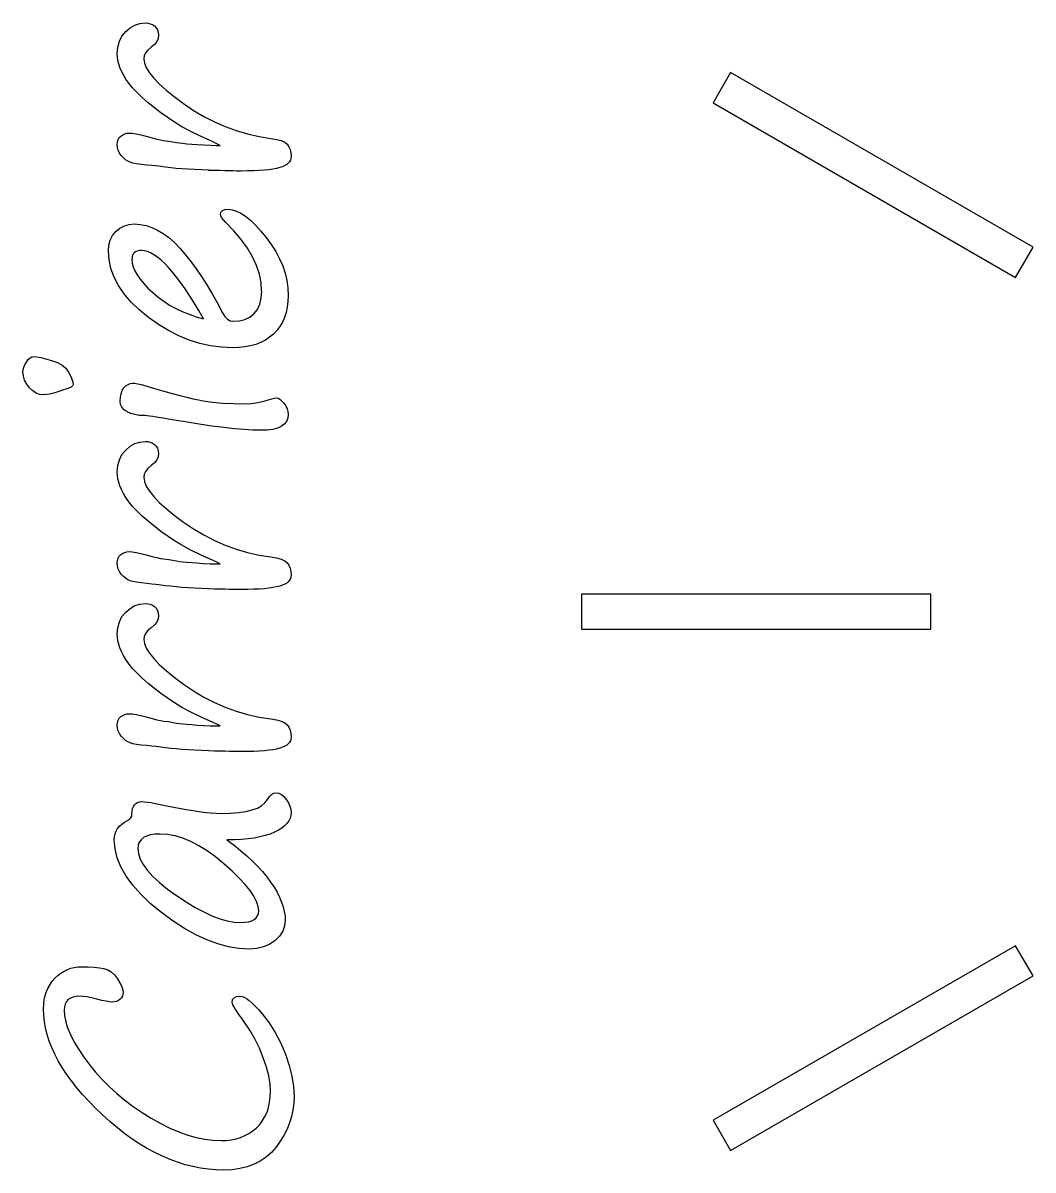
# Model space of a CAD drawing. Extents: x -1 to 126, y -65 to 138.
# Drawn here: x 95.54 to 104.8, y 44.43 to 54.94 of the extents above; entities that cross this region are included whole.
import ezdxf

# ---------------------------------------------------------------- set-up
doc = ezdxf.new("R2010")
doc.units = 0

msp = doc.modelspace()

# ---------------------------------------------------------------- linework, layer by layer
for p, q in [((96.482491, 54.85731), (96.522998, 54.891488)), ((96.522998, 54.891488), (96.566457, 54.91638)), ((96.566457, 54.91638), (96.613292, 54.930717)), ((96.613292, 54.930717), (96.663502, 54.935768)), ((96.6635, 54.9358), (96.685852, 54.934107)), ((96.685852, 54.934107), (96.707386, 54.929055)), ((96.707386, 54.929055), (96.727226, 54.920193)), ((96.727226, 54.920193), (96.746219, 54.907945)), ((96.746219, 54.907945), (96.762673, 54.892338)), ((96.762673, 54.892338), (96.774074, 54.873344)), ((96.774074, 54.873344), (96.781243, 54.850146)), ((96.409928, 54.714272), (96.424689, 54.767857)), ((96.424689, 54.767857), (96.448734, 54.815539)), ((96.448734, 54.815539), (96.482491, 54.85731)), ((96.766551, 54.766216), (96.745469, 54.73963)), ((96.779195, 54.794486), (96.766551, 54.766216)), ((96.7834, 54.8236), (96.779195, 54.794486)), ((96.781243, 54.850146), (96.783218, 54.82356)), ((96.4053, 54.6552), (96.409928, 54.714272)), ((96.411218, 54.593148), (96.40532, 54.655172)), ((96.665255, 54.661576), (96.652612, 54.634567)), ((96.686366, 54.687738), (96.665255, 54.661576)), ((96.7159, 54.7139), (96.686366, 54.687738)), ((96.745469, 54.73963), (96.715932, 54.713892)), ((96.428941, 54.52859), (96.411218, 54.593148)), ((96.6484, 54.6071), (96.653875, 54.568283)), ((96.652612, 54.634567), (96.648407, 54.607135)), ((96.653875, 54.568283), (96.671175, 54.526088)), ((96.442855, 54.494833), (96.428941, 54.52859)), ((96.461848, 54.459392), (96.442855, 54.494833)), ((96.484624, 54.421839), (96.461848, 54.459392)), ((96.671175, 54.526088), (96.699446, 54.480097)), ((96.699446, 54.480097), (96.73953, 54.430731)), ((102.025, 54.4812), (101.86498, 54.204058)), ((104.796, 52.881), (102.02458, 54.4812)), ((96.512479, 54.382599), (96.484624, 54.421839)), ((96.545812, 54.341248), (96.512479, 54.382599)), ((96.58632, 54.297789), (96.545812, 54.341248)), ((96.73953, 54.430731), (96.790586, 54.377566)), ((96.790586, 54.377566), (96.853034, 54.321026)), ((96.633575, 54.252218), (96.58632, 54.297789)), ((96.687584, 54.20454), (96.633575, 54.252218)), ((96.853034, 54.321026), (96.926871, 54.260686)), ((96.926871, 54.260686), (97.012105, 54.196975)), ((96.805728, 54.111291), (96.687584, 54.20454)), ((97.012105, 54.196975), (97.104087, 54.134528)), ((97.104087, 54.134528), (97.198603, 54.078831)), ((101.865, 54.204), (104.63642, 52.6038)), ((96.929358, 54.025636), (96.805728, 54.111291)), ((96.998556, 53.984285), (96.929358, 54.025636)), ((97.198603, 54.078831), (97.295648, 54.029465)), ((97.295648, 54.029465), (97.394804, 53.986426)), ((96.47436, 53.919326), (96.49293, 53.924378)), ((96.49293, 53.924378), (96.511923, 53.926071)), ((96.5121, 53.9261), (96.543325, 53.924407)), ((96.543325, 53.924407), (96.580034, 53.918932)), ((97.079988, 53.940826), (96.998556, 53.984285)), ((97.173237, 53.895258), (97.079988, 53.940826)), ((97.394804, 53.986426), (97.496071, 53.949717)), ((97.496071, 53.949717), (97.599446, 53.919336)), ((96.40776, 53.794374), (96.40522, 53.820959)), ((96.4053, 53.821), (96.407276, 53.845469)), ((96.407276, 53.845469), (96.413597, 53.867002)), ((96.413597, 53.867002), (96.424152, 53.884726)), ((96.424152, 53.884726), (96.438913, 53.899486)), ((96.438913, 53.899486), (96.456213, 53.911311)), ((96.456213, 53.911311), (96.47436, 53.919326)), ((96.580034, 53.918932), (96.622649, 53.91007)), ((96.622649, 53.91007), (96.671171, 53.89785)), ((96.6711, 53.8978), (96.723844, 53.88304)), ((96.723844, 53.88304), (96.767304, 53.871638)), ((96.767304, 53.871638), (96.802325, 53.864046)), ((96.802325, 53.864046), (96.828487, 53.859418)), ((96.8285, 53.8594), (96.878713, 53.853502)), ((96.878713, 53.853502), (96.931031, 53.843793)), ((96.9311, 53.8438), (96.94967, 53.840413)), ((96.94967, 53.840413), (96.974562, 53.836603)), ((96.974562, 53.836603), (97.006208, 53.833217)), ((97.006208, 53.833217), (97.04376, 53.829435)), ((97.04376, 53.829435), (97.08764, 53.826048)), ((97.08764, 53.826048), (97.137853, 53.822238)), ((97.137853, 53.822238), (97.194394, 53.818852)), ((97.2783, 53.848), (97.173237, 53.895258)), ((97.194394, 53.818852), (97.257261, 53.815042)), ((97.2571, 53.8151), (97.310722, 53.813689)), ((97.318798, 53.829507), (97.278291, 53.848077)), ((97.3496, 53.8139), (97.318798, 53.829507)), ((97.599446, 53.919336), (97.705353, 53.895291)), ((97.705353, 53.895291), (97.813791, 53.877991)), ((97.8138, 53.878), (97.865277, 53.869138)), ((97.865277, 53.869138), (97.907472, 53.857313)), ((97.907472, 53.857313), (97.939538, 53.84213)), ((97.939538, 53.84213), (97.962314, 53.823559)), ((97.962314, 53.823559), (97.978344, 53.801631)), ((96.414505, 53.768635), (96.40776, 53.794374)), ((96.42633, 53.743743), (96.414505, 53.768635)), ((96.442361, 53.720121), (96.42633, 53.743743)), ((96.461354, 53.699039), (96.442361, 53.720121)), ((97.3107, 53.8137), (97.3497, 53.8137)), ((97.978344, 53.801631), (97.989746, 53.775892)), ((97.989746, 53.775892), (97.996491, 53.745514)), ((97.996491, 53.745514), (97.998466, 53.711337)), ((97.9986, 53.7113), (97.996907, 53.694423)), ((96.481194, 53.681739), (96.461354, 53.699039)), ((96.501881, 53.668672), (96.481194, 53.681739)), ((96.522991, 53.658964), (96.501881, 53.668672)), ((96.54873, 53.651795), (96.522991, 53.658964)), ((96.582907, 53.645474), (96.54873, 53.651795)), ((96.625946, 53.639575), (96.582907, 53.645474)), ((96.677, 53.6341), (96.625946, 53.639575)), ((96.722612, 53.629513), (96.677042, 53.634142)), ((96.759321, 53.625703), (96.722612, 53.629513)), ((96.786753, 53.62274), (96.759321, 53.625703)), ((96.8049, 53.6202), (96.786753, 53.62274)), ((96.848385, 53.613855), (96.804925, 53.620177)), ((96.894799, 53.60838), (96.848385, 53.613855)), ((96.944588, 53.603328), (96.894799, 53.60838)), ((97.893529, 53.610039), (97.865259, 53.60287)), ((97.917997, 53.618477), (97.893529, 53.610039)), ((97.939531, 53.628186), (97.917997, 53.618477)), ((97.957678, 53.638741), (97.939531, 53.628186)), ((97.972438, 53.650989), (97.957678, 53.638741)), ((97.98384, 53.664056), (97.972438, 53.650989)), ((97.991855, 53.678816), (97.98384, 53.664056)), ((97.996907, 53.694423), (97.991855, 53.678816)), ((96.997753, 53.598672), (96.944588, 53.603328)), ((97.054291, 53.59489), (96.997753, 53.598672)), ((97.113786, 53.591503), (97.054291, 53.59489)), ((97.176654, 53.58854), (97.113786, 53.591503)), ((97.2429, 53.586), (97.176654, 53.58854)), ((97.297682, 53.583598), (97.24283, 53.585291)), ((97.347472, 53.582469), (97.297682, 53.583598)), ((97.392619, 53.58134), (97.347472, 53.582469)), ((97.43228, 53.580211), (97.392619, 53.58134)), ((97.46688, 53.579364), (97.43228, 53.580211)), ((97.496415, 53.579082), (97.46688, 53.579364)), ((97.520883, 53.5788), (97.496415, 53.579082)), ((97.5403, 53.5788), (97.520883, 53.5788)), ((97.60028, 53.579418), (97.540365, 53.579135)), ((97.655553, 53.581111), (97.60028, 53.579418)), ((97.70661, 53.583087), (97.655553, 53.581111)), ((97.753022, 53.586868), (97.70661, 53.583087)), ((97.794796, 53.591073), (97.753022, 53.586868)), ((97.832349, 53.596549), (97.794796, 53.591073)), ((97.865259, 53.60287), (97.832349, 53.596549)), ((97.3505, 53.1831), (97.355128, 53.20294)), ((97.355128, 53.20294), (97.368619, 53.217277)), ((97.368619, 53.217277), (97.390971, 53.225716)), ((97.390971, 53.225716), (97.422193, 53.228679)), ((97.4222, 53.2286), (97.458909, 53.224395)), ((97.458909, 53.224395), (97.497728, 53.21257)), ((97.497728, 53.21257), (97.538235, 53.192306)), ((97.538235, 53.192306), (97.580851, 53.164036)), ((96.470277, 53.076284), (96.513739, 53.089379)), ((96.513739, 53.089379), (96.560994, 53.093584)), ((96.561, 53.0936), (96.615429, 53.090213)), ((96.615429, 53.090213), (96.669018, 53.079658)), ((96.669018, 53.079658), (96.722183, 53.062358)), ((97.353461, 53.169499), (97.350498, 53.182989)), ((97.3619, 53.153046), (97.353461, 53.169499)), ((97.376237, 53.133629), (97.3619, 53.153046)), ((97.3965, 53.1117), (97.376237, 53.133629)), ((97.474083, 53.031107), (97.396446, 53.111699)), ((97.580851, 53.164036), (97.625154, 53.127748)), ((97.625154, 53.127748), (97.671145, 53.083445)), ((97.671145, 53.083445), (97.718824, 53.031124)), ((96.3416, 52.946312), (96.363106, 52.988084)), ((96.363106, 52.988084), (96.393484, 53.024792)), ((96.393484, 53.024792), (96.430193, 53.05475)), ((96.430193, 53.05475), (96.470277, 53.076284)), ((96.722183, 53.062358), (96.774501, 53.038313)), ((96.774501, 53.038313), (96.826402, 53.007088)), ((96.826402, 53.007088), (96.877879, 52.968691)), ((97.541596, 52.950516), (97.474083, 53.031107)), ((97.718824, 53.031124), (97.768613, 52.970787)), ((96.3243, 52.848), (96.328505, 52.899898)), ((96.328505, 52.899898), (96.3416, 52.946312)), ((96.877879, 52.968691), (96.928512, 52.923544)), ((96.928512, 52.923544), (96.978722, 52.871647)), ((96.978722, 52.871647), (97.028512, 52.813839)), ((97.598977, 52.870769), (97.541596, 52.950516)), ((97.645391, 52.791444), (97.598977, 52.870769)), ((97.768613, 52.970787), (97.816292, 52.906229)), ((97.816292, 52.906229), (97.857223, 52.84125)), ((104.636, 52.6038), (104.79602, 52.880942)), ((96.330198, 52.76614), (96.3243, 52.847996)), ((96.347075, 52.685972), (96.330198, 52.76614)), ((96.5403, 52.7708), (96.543263, 52.736202)), ((96.541662, 52.789527), (96.540533, 52.770957)), ((96.545896, 52.805981), (96.541662, 52.789527)), ((96.552217, 52.819499), (96.545896, 52.805981)), ((96.561503, 52.830901), (96.552217, 52.819499)), ((96.573723, 52.839339), (96.561503, 52.830901)), ((96.58806, 52.845661), (96.573723, 52.839339)), ((96.60536, 52.849471), (96.58806, 52.845661)), ((96.6252, 52.8506), (96.60536, 52.849471)), ((96.652539, 52.847957), (96.625107, 52.850497)), ((96.681233, 52.840788), (96.652539, 52.847957)), ((96.710767, 52.828568), (96.681233, 52.840788)), ((96.741569, 52.811268), (96.710767, 52.828568)), ((96.773635, 52.789339), (96.741569, 52.811268)), ((96.806548, 52.762754), (96.773635, 52.789339)), ((97.028512, 52.813839), (97.078299, 52.751392)), ((97.681679, 52.71212), (97.645391, 52.791444)), ((97.857223, 52.84125), (97.892244, 52.775428)), ((97.892244, 52.775428), (97.920934, 52.709182)), ((96.375768, 52.607068), (96.347075, 52.685972)), ((96.543263, 52.736202), (96.552125, 52.700758)), ((96.552125, 52.700758), (96.566885, 52.664473)), ((96.566885, 52.664473), (96.587995, 52.626497)), ((96.840304, 52.730685), (96.806548, 52.762754)), ((96.875746, 52.6944), (96.840304, 52.730685)), ((96.912034, 52.652628), (96.875746, 52.6944)), ((97.078299, 52.751392), (97.127668, 52.684305)), ((97.127668, 52.684305), (97.176611, 52.612572)), ((97.707841, 52.633217), (97.681679, 52.71212)), ((97.920934, 52.709182), (97.942863, 52.642515)), ((96.415852, 52.530276), (96.375768, 52.607068)), ((96.587995, 52.626497), (96.614581, 52.587677)), ((96.614581, 52.587677), (96.647493, 52.548017)), ((96.949163, 52.606214), (96.912034, 52.652628)), ((96.987559, 52.55516), (96.949163, 52.606214)), ((97.027223, 52.49862), (96.987559, 52.55516)), ((97.176611, 52.612572), (97.225557, 52.536203)), ((97.723448, 52.55516), (97.707841, 52.633217)), ((97.7285, 52.4771), (97.723448, 52.55516)), ((97.942863, 52.642515), (97.958893, 52.575428)), ((97.958893, 52.575428), (97.968178, 52.507495)), ((96.46733, 52.454748), (96.415852, 52.530276)), ((96.530197, 52.380907), (96.46733, 52.454748)), ((96.647493, 52.548017), (96.68589, 52.507089)), ((96.68589, 52.507089), (96.730616, 52.464894)), ((96.730616, 52.464894), (96.779562, 52.423966)), ((97.06773, 52.43786), (97.027223, 52.49862)), ((97.225557, 52.536203), (97.274502, 52.455188)), ((97.274502, 52.455188), (97.323025, 52.369114)), ((97.724306, 52.413455), (97.728511, 52.47717)), ((97.968178, 52.507495), (97.971565, 52.43914)), ((96.604459, 52.308757), (96.530197, 52.380907)), ((96.779562, 52.423966), (96.831037, 52.38599)), ((96.831037, 52.38599), (96.885469, 52.351393)), ((96.885469, 52.351393), (96.942009, 52.319747)), ((97.109502, 52.371614), (97.06773, 52.43786)), ((97.152117, 52.300728), (97.109502, 52.371614)), ((97.323025, 52.369114), (97.371127, 52.278819)), ((97.688887, 52.310504), (97.710816, 52.357759)), ((97.710816, 52.357759), (97.724306, 52.413455)), ((97.969624, 52.383503), (97.963303, 52.330762)), ((97.9716, 52.4392), (97.969624, 52.383503)), ((96.690113, 52.238292), (96.604459, 52.308757)), ((96.782098, 52.17289), (96.690113, 52.238292)), ((96.942009, 52.319747), (97.001502, 52.291477)), ((97.001502, 52.291477), (97.063949, 52.266162)), ((97.063949, 52.266162), (97.128507, 52.244233)), ((97.128507, 52.244233), (97.196017, 52.22524)), ((97.196, 52.2252), (97.152117, 52.300728)), ((97.3711, 52.2788), (97.391363, 52.245467)), ((97.391363, 52.245467), (97.414986, 52.221421)), ((97.575386, 52.219772), (97.619689, 52.241306)), ((97.619689, 52.241306), (97.657665, 52.271684)), ((97.657665, 52.271684), (97.688887, 52.310504)), ((97.952748, 52.281396), (97.937987, 52.235402)), ((97.963303, 52.330762), (97.952748, 52.281396)), ((96.875347, 52.116352), (96.782098, 52.17289)), ((97.414986, 52.221421), (97.440724, 52.207085)), ((97.440724, 52.207085), (97.469838, 52.202456)), ((97.4699, 52.2025), (97.525596, 52.206705)), ((97.525596, 52.206705), (97.575386, 52.219772)), ((97.896219, 52.153546), (97.868787, 52.117261)), ((97.918994, 52.192786), (97.896219, 52.153546)), ((97.937987, 52.235402), (97.918994, 52.192786)), ((96.96986, 52.06825), (96.875347, 52.116352)), ((97.06564, 52.02901), (96.96986, 52.06825)), ((97.162688, 51.998629), (97.06564, 52.02901)), ((97.763303, 52.029919), (97.721108, 52.008414)), ((97.8017, 52.055234), (97.763303, 52.029919)), ((97.837141, 52.084348), (97.8017, 52.055234)), ((97.868787, 52.117261), (97.837141, 52.084348)), ((97.261, 51.9767), (97.162688, 51.998629)), ((97.360156, 51.963605), (97.261, 51.9767)), ((97.461, 51.9594), (97.360156, 51.963605)), ((97.519842, 51.961565), (97.461193, 51.959589)), ((97.575118, 51.967463), (97.519842, 51.961565)), ((97.627015, 51.977172), (97.575118, 51.967463)), ((97.675961, 51.99069), (97.627015, 51.977172)), ((97.721108, 52.008414), (97.675961, 51.99069)), ((95.559629, 51.804191), (95.573966, 51.828659)), ((95.573966, 51.828659), (95.59042, 51.850588)), ((95.59042, 51.850588), (95.606873, 51.866195)), ((95.606873, 51.866195), (95.62248, 51.87548)), ((95.62248, 51.87548), (95.638087, 51.878443)), ((95.6382, 51.8784), (95.666894, 51.876424)), ((95.666894, 51.876424), (95.703602, 51.870103)), ((95.703602, 51.870103), (95.74917, 51.859124)), ((95.74917, 51.859124), (95.802758, 51.844364)), ((95.802758, 51.844364), (95.856343, 51.824947)), ((95.856343, 51.824947), (95.900226, 51.800479)), ((95.544967, 51.699561), (95.541186, 51.738801)), ((95.5412, 51.7388), (95.543176, 51.759487)), ((95.543176, 51.759487), (95.549497, 51.781416)), ((95.549497, 51.781416), (95.559629, 51.804191)), ((95.900226, 51.800479), (95.934824, 51.771365)), ((95.934824, 51.771365), (95.959716, 51.736767)), ((95.959716, 51.736767), (95.977439, 51.702167)), ((95.556369, 51.662429), (95.544967, 51.699561)), ((95.575363, 51.626564), (95.556369, 51.662429)), ((95.601948, 51.592811), (95.575363, 51.626564)), ((95.977439, 51.702167), (95.990111, 51.671788)), ((95.996095, 51.61051), (95.983846, 51.598685)), ((95.990111, 51.671788), (95.997703, 51.645626)), ((96.0003, 51.624), (95.996095, 51.61051)), ((95.997703, 51.645626), (96.000243, 51.624093)), ((96.466759, 51.59107), (96.484906, 51.610487)), ((96.484906, 51.610487), (96.5039, 51.6244)), ((96.5039, 51.6244), (96.52374, 51.632415)), ((96.52374, 51.632415), (96.544399, 51.635379)), ((96.5446, 51.6354), (96.567799, 51.634271)), ((96.567799, 51.634271), (96.593961, 51.630489)), ((96.593961, 51.630489), (96.623919, 51.623744)), ((96.623919, 51.623744), (96.656828, 51.614459)), ((96.6568, 51.6143), (96.747097, 51.587291)), ((95.632326, 51.564117), (95.601948, 51.592811)), ((95.662708, 51.543854), (95.632326, 51.564117)), ((95.692666, 51.531605), (95.662708, 51.543854)), ((95.7222, 51.5274), (95.692666, 51.531605)), ((95.758863, 51.5299), (95.722154, 51.52736)), ((95.798947, 51.536645), (95.758863, 51.5299)), ((95.841986, 51.54847), (95.798947, 51.536645)), ((95.8884, 51.5645), (95.841986, 51.54847)), ((95.912495, 51.573378), (95.888449, 51.564516)), ((95.934, 51.5797), (95.912495, 51.573378)), ((95.96316, 51.58813), (95.934046, 51.579691)), ((95.983846, 51.598685), (95.96316, 51.58813)), ((96.4323, 51.4704), (96.434276, 51.506688)), ((96.434276, 51.506688), (96.441021, 51.538754)), ((96.441021, 51.538754), (96.451576, 51.567024)), ((96.451576, 51.567024), (96.466759, 51.59107)), ((96.747097, 51.587291), (96.831061, 51.562823)), ((96.831061, 51.562823), (96.908277, 51.541289)), ((96.908277, 51.541289), (96.978742, 51.522296)), ((96.978742, 51.522296), (97.042454, 51.505842)), ((97.042454, 51.505842), (97.099417, 51.492352)), ((96.436138, 51.44069), (96.432356, 51.470225)), ((96.448386, 51.414528), (96.436138, 51.44069)), ((96.467803, 51.391753), (96.448386, 51.414528)), ((97.099417, 51.492352), (97.150048, 51.481374)), ((97.150048, 51.481374), (97.193931, 51.473359)), ((97.193931, 51.473359), (97.278741, 51.461534)), ((97.278741, 51.461534), (97.371146, 51.453095)), ((97.371146, 51.453095), (97.471569, 51.448043)), ((97.471569, 51.448043), (97.579163, 51.44635)), ((97.5792, 51.4463), (97.634896, 51.449263)), ((97.634896, 51.449263), (97.693966, 51.457702)), ((97.693966, 51.457702), (97.756413, 51.472039)), ((97.756413, 51.472039), (97.822236, 51.491879)), ((97.8222, 51.4919), (97.845822, 51.498222)), ((97.845822, 51.498222), (97.864815, 51.500197)), ((97.8648, 51.5004), (97.878714, 51.497437)), ((97.878714, 51.497437), (97.89432, 51.488152)), ((97.89432, 51.488152), (97.911621, 51.472968)), ((97.911621, 51.472968), (97.931037, 51.451435)), ((97.931037, 51.451435), (97.948761, 51.426543)), ((97.948761, 51.426543), (97.961404, 51.400804)), ((97.961404, 51.400804), (97.968996, 51.374642)), ((96.495659, 51.372759), (96.467803, 51.391753)), ((96.528992, 51.357576), (96.495659, 51.372759)), ((96.5657, 51.347021), (96.528992, 51.357576)), ((96.605361, 51.340276), (96.5657, 51.347021)), ((96.6484, 51.3383), (96.605361, 51.340276)), ((96.662281, 51.337877), (96.648367, 51.338159)), ((96.680851, 51.336184), (96.662281, 51.337877)), ((96.70405, 51.33322), (96.680851, 51.336184)), ((96.731905, 51.329834), (96.70405, 51.33322)), ((96.764818, 51.324782), (96.731905, 51.329834)), ((96.80237, 51.318884), (96.764818, 51.324782)), ((96.844565, 51.311715), (96.80237, 51.318884)), ((96.8914, 51.3037), (96.844565, 51.311715)), ((97.028105, 51.280121), (96.891397, 51.303743)), ((97.96779, 51.313446), (97.955965, 51.284332)), ((97.9716, 51.3472), (97.96779, 51.313446)), ((97.968996, 51.374642), (97.971536, 51.34721)), ((97.155108, 51.259857), (97.028105, 51.280121)), ((97.272831, 51.242557), (97.155108, 51.259857)), ((97.381269, 51.228644), (97.272831, 51.242557)), ((97.479581, 51.217242), (97.381269, 51.228644)), ((97.568611, 51.20965), (97.479581, 51.217242)), ((97.648358, 51.204993), (97.568611, 51.20965)), ((97.7184, 51.2033), (97.648358, 51.204993)), ((97.777888, 51.205423), (97.718396, 51.203447)), ((97.829366, 51.212168), (97.777888, 51.205423)), ((97.872825, 51.22357), (97.829366, 51.212168)), ((97.908269, 51.239177), (97.872825, 51.22357)), ((97.936125, 51.25944), (97.908269, 51.239177)), ((97.955965, 51.284332), (97.936125, 51.25944)), ((96.522998, 51.056888), (96.566457, 51.08178)), ((96.566457, 51.08178), (96.613292, 51.096116)), ((96.613292, 51.096116), (96.663502, 51.101168)), ((96.6635, 51.1012), (96.685852, 51.099507)), ((96.685852, 51.099507), (96.707386, 51.094455)), ((96.707386, 51.094455), (96.727226, 51.085593)), ((96.727226, 51.085593), (96.746219, 51.073345)), ((96.424689, 50.933257), (96.448734, 50.980936)), ((96.448734, 50.980936), (96.482491, 51.022708)), ((96.482491, 51.022708), (96.522998, 51.056888)), ((96.746219, 51.073345), (96.762673, 51.057738)), ((96.762673, 51.057738), (96.774074, 51.038744)), ((96.774074, 51.038744), (96.781243, 51.015546)), ((96.7834, 50.989), (96.779195, 50.959886)), ((96.781243, 51.015546), (96.783218, 50.98896)), ((96.4053, 50.8206), (96.409928, 50.879672)), ((96.409928, 50.879672), (96.424689, 50.933257)), ((96.7159, 50.8793), (96.686366, 50.853138)), ((96.745469, 50.90503), (96.715932, 50.879292)), ((96.766551, 50.931616), (96.745469, 50.90503)), ((96.779195, 50.959886), (96.766551, 50.931616)), ((96.411218, 50.758545), (96.40532, 50.820572)), ((96.6484, 50.7725), (96.653875, 50.73368)), ((96.652612, 50.799967), (96.648407, 50.772535)), ((96.665255, 50.826976), (96.652612, 50.799967)), ((96.686366, 50.853138), (96.665255, 50.826976)), ((96.428941, 50.69399), (96.411218, 50.758545)), ((96.442855, 50.660233), (96.428941, 50.69399)), ((96.653875, 50.73368), (96.671175, 50.691488)), ((96.671175, 50.691488), (96.699446, 50.645497)), ((96.461848, 50.624792), (96.442855, 50.660233)), ((96.484624, 50.587239), (96.461848, 50.624792)), ((96.512479, 50.547996), (96.484624, 50.587239)), ((96.699446, 50.645497), (96.73953, 50.596128)), ((96.73953, 50.596128), (96.790586, 50.542963)), ((96.545812, 50.506648), (96.512479, 50.547996)), ((96.58632, 50.463189), (96.545812, 50.506648)), ((96.633575, 50.417618), (96.58632, 50.463189)), ((96.790586, 50.542963), (96.853034, 50.486426)), ((96.853034, 50.486426), (96.926871, 50.426087)), ((96.687584, 50.36994), (96.633575, 50.417618)), ((96.805728, 50.276691), (96.687584, 50.36994)), ((96.926871, 50.426087), (97.012105, 50.362375)), ((97.012105, 50.362375), (97.104087, 50.299928)), ((96.929358, 50.191036), (96.805728, 50.276691)), ((97.104087, 50.299928), (97.198603, 50.244231)), ((97.198603, 50.244231), (97.295648, 50.194862)), ((96.998556, 50.149685), (96.929358, 50.191036)), ((97.079988, 50.106226), (96.998556, 50.149685)), ((97.295648, 50.194862), (97.394804, 50.151826)), ((97.394804, 50.151826), (97.496071, 50.115118)), ((96.407276, 50.010869), (96.413597, 50.032374)), ((96.413597, 50.032374), (96.424152, 50.050097)), ((96.424152, 50.050097), (96.438913, 50.064858)), ((96.438913, 50.064858), (96.456213, 50.076683)), ((96.456213, 50.076683), (96.47436, 50.084698)), ((96.47436, 50.084698), (96.49293, 50.08975)), ((96.49293, 50.08975), (96.511923, 50.091443)), ((96.5121, 50.0915), (96.543325, 50.089807)), ((96.543325, 50.089807), (96.580034, 50.084332)), ((96.580034, 50.084332), (96.622649, 50.07547)), ((96.622649, 50.07547), (96.671171, 50.063221)), ((96.6711, 50.0632), (96.723844, 50.04844)), ((96.723844, 50.04844), (96.767304, 50.037038)), ((96.767304, 50.037038), (96.802325, 50.029446)), ((97.173237, 50.060655), (97.079988, 50.106226)), ((97.2783, 50.0134), (97.173237, 50.060655)), ((97.496071, 50.115118), (97.599446, 50.084736)), ((97.599446, 50.084736), (97.705353, 50.060691)), ((97.705353, 50.060691), (97.813791, 50.043391)), ((97.8138, 50.0434), (97.865277, 50.034538)), ((97.865277, 50.034538), (97.907472, 50.022713)), ((96.40776, 49.95983), (96.40522, 49.986416)), ((96.4053, 49.9864), (96.407276, 50.010869)), ((96.414505, 49.934092), (96.40776, 49.95983)), ((96.42633, 49.9092), (96.414505, 49.934092)), ((96.802325, 50.029446), (96.828487, 50.02479)), ((96.8285, 50.0248), (96.878713, 50.018902)), ((96.878713, 50.018902), (96.931031, 50.009193)), ((96.9311, 50.0092), (96.94967, 50.005813)), ((96.94967, 50.005813), (96.974562, 50.002003)), ((96.974562, 50.002003), (97.006208, 49.998617)), ((97.006208, 49.998617), (97.04376, 49.994807)), ((97.04376, 49.994807), (97.08764, 49.99142)), ((97.08764, 49.99142), (97.137853, 49.987638)), ((97.137853, 49.987638), (97.194394, 49.984252)), ((97.194394, 49.984252), (97.257261, 49.980442)), ((97.2571, 49.9806), (97.310722, 49.979189)), ((97.318798, 49.994907), (97.278291, 50.013477)), ((97.3107, 49.9792), (97.3497, 49.9792)), ((97.3496, 49.9793), (97.318798, 49.994907)), ((97.907472, 50.022713), (97.939538, 50.00753)), ((97.939538, 50.00753), (97.962314, 49.988959)), ((97.962314, 49.988959), (97.978344, 49.967031)), ((97.978344, 49.967031), (97.989746, 49.941292)), ((97.989746, 49.941292), (97.996491, 49.910914)), ((96.442361, 49.885578), (96.42633, 49.9092)), ((96.461354, 49.864468), (96.442361, 49.885578)), ((96.481194, 49.847167), (96.461354, 49.864468)), ((96.501881, 49.834072), (96.481194, 49.847167)), ((96.522991, 49.824364), (96.501881, 49.834072)), ((96.54873, 49.817195), (96.522991, 49.824364)), ((97.98384, 49.829456), (97.972438, 49.816361)), ((97.991855, 49.844216), (97.98384, 49.829456)), ((97.996907, 49.859823), (97.991855, 49.844216)), ((97.996491, 49.910914), (97.998466, 49.876734)), ((97.9986, 49.8767), (97.996907, 49.859823)), ((96.582907, 49.810874), (96.54873, 49.817195)), ((96.625946, 49.804975), (96.582907, 49.810874)), ((96.677, 49.7995), (96.625946, 49.804975)), ((96.722612, 49.794885), (96.677042, 49.799542)), ((96.759321, 49.791103), (96.722612, 49.794885)), ((96.786753, 49.78814), (96.759321, 49.791103)), ((96.8049, 49.7856), (96.786753, 49.78814)), ((96.848385, 49.779255), (96.804925, 49.785577)), ((96.894799, 49.77378), (96.848385, 49.779255)), ((96.944588, 49.768728), (96.894799, 49.77378)), ((96.997753, 49.764072), (96.944588, 49.768728)), ((97.054291, 49.76029), (96.997753, 49.764072)), ((97.113786, 49.756903), (97.054291, 49.76029)), ((97.176654, 49.75394), (97.113786, 49.756903)), ((97.2429, 49.7514), (97.176654, 49.75394)), ((97.297682, 49.748998), (97.24283, 49.750691)), ((97.347472, 49.747869), (97.297682, 49.748998)), ((97.392619, 49.74674), (97.347472, 49.747869)), ((97.43228, 49.745611), (97.392619, 49.74674)), ((97.46688, 49.744764), (97.43228, 49.745611)), ((97.496415, 49.744482), (97.46688, 49.744764)), ((97.520883, 49.7442), (97.496415, 49.744482)), ((97.5403, 49.7442), (97.520883, 49.7442)), ((97.60028, 49.744761), (97.540365, 49.744479)), ((97.655553, 49.746455), (97.60028, 49.744761)), ((97.70661, 49.74843), (97.655553, 49.746455)), ((97.753022, 49.75224), (97.70661, 49.74843)), ((97.794796, 49.756445), (97.753022, 49.75224)), ((97.832349, 49.76192), (97.794796, 49.756445)), ((97.865259, 49.768242), (97.832349, 49.76192)), ((97.893529, 49.775411), (97.865259, 49.768242)), ((97.917997, 49.783849), (97.893529, 49.775411)), ((97.939531, 49.793557), (97.917997, 49.783849)), ((97.957678, 49.804113), (97.939531, 49.793557)), ((97.972438, 49.816361), (97.957678, 49.804113)), ((96.566457, 49.59658), (96.613292, 49.610917)), ((96.613292, 49.610917), (96.663502, 49.615968)), ((96.6635, 49.616), (96.685852, 49.614307)), ((96.685852, 49.614307), (96.707386, 49.609255)), ((100.659, 49.7026), (100.659, 49.3826)), ((103.859, 49.7026), (100.659, 49.7026)), ((103.859, 49.3826), (103.859, 49.7026)), ((96.448734, 49.495739), (96.482491, 49.53751)), ((96.482491, 49.53751), (96.522998, 49.571688)), ((96.522998, 49.571688), (96.566457, 49.59658)), ((96.707386, 49.609255), (96.727226, 49.600393)), ((96.727226, 49.600393), (96.746219, 49.588145)), ((96.746219, 49.588145), (96.762673, 49.572538)), ((96.762673, 49.572538), (96.774074, 49.553544)), ((96.774074, 49.553544), (96.781243, 49.530346)), ((96.781243, 49.530346), (96.783218, 49.50376)), ((96.409928, 49.394472), (96.424689, 49.44806)), ((96.424689, 49.44806), (96.448734, 49.495739)), ((96.745469, 49.419731), (96.715932, 49.393992)), ((96.766551, 49.446316), (96.745469, 49.419731)), ((96.779195, 49.474586), (96.766551, 49.446316)), ((96.7834, 49.5037), (96.779195, 49.474586)), ((96.4053, 49.3354), (96.409928, 49.394472)), ((96.411218, 49.273348), (96.40532, 49.335372)), ((96.652612, 49.314667), (96.648407, 49.287235)), ((96.665255, 49.341676), (96.652612, 49.314667)), ((96.686366, 49.367838), (96.665255, 49.341676)), ((96.7159, 49.394), (96.686366, 49.367838)), ((100.659, 49.3826), (103.859, 49.3826)), ((96.428941, 49.20879), (96.411218, 49.273348)), ((96.442855, 49.175036), (96.428941, 49.20879)), ((96.6484, 49.2873), (96.653875, 49.24848)), ((96.653875, 49.24848), (96.671175, 49.206285)), ((96.671175, 49.206285), (96.699446, 49.160295)), ((96.461848, 49.139592), (96.442855, 49.175036)), ((96.484624, 49.102039), (96.461848, 49.139592)), ((96.512479, 49.062799), (96.484624, 49.102039)), ((96.699446, 49.160295), (96.73953, 49.110928)), ((96.73953, 49.110928), (96.790586, 49.057763)), ((96.545812, 49.021448), (96.512479, 49.062799)), ((96.58632, 48.977989), (96.545812, 49.021448)), ((96.790586, 49.057763), (96.853034, 49.001223)), ((96.853034, 49.001223), (96.926871, 48.940887)), ((96.633575, 48.932421), (96.58632, 48.977989)), ((96.687584, 48.88474), (96.633575, 48.932421)), ((96.805728, 48.791491), (96.687584, 48.88474)), ((96.926871, 48.940887), (97.012105, 48.877172)), ((97.012105, 48.877172), (97.104087, 48.814725)), ((96.929358, 48.705839), (96.805728, 48.791491)), ((97.104087, 48.814725), (97.198603, 48.759028)), ((96.998556, 48.664488), (96.929358, 48.705839)), ((97.079988, 48.621029), (96.998556, 48.664488)), ((97.198603, 48.759028), (97.295648, 48.709662)), ((97.295648, 48.709662), (97.394804, 48.666623)), ((97.394804, 48.666623), (97.496071, 48.629915)), ((96.413597, 48.547174), (96.424152, 48.564897)), ((96.424152, 48.564897), (96.438913, 48.579658)), ((96.438913, 48.579658), (96.456213, 48.591483)), ((96.456213, 48.591483), (96.47436, 48.599498)), ((96.47436, 48.599498), (96.49293, 48.60455)), ((96.49293, 48.60455), (96.511923, 48.606243)), ((96.5121, 48.6063), (96.543325, 48.604607)), ((96.543325, 48.604607), (96.580034, 48.599132)), ((96.580034, 48.599132), (96.622649, 48.59027)), ((96.622649, 48.59027), (96.671171, 48.578021)), ((96.6711, 48.578), (96.723844, 48.56324)), ((96.723844, 48.56324), (96.767304, 48.551838)), ((97.173237, 48.575458), (97.079988, 48.621029)), ((97.2783, 48.5282), (97.173237, 48.575458)), ((97.496071, 48.629915), (97.599446, 48.599536)), ((97.599446, 48.599536), (97.705353, 48.575491)), ((97.705353, 48.575491), (97.813791, 48.558191)), ((96.40776, 48.47463), (96.40522, 48.501216)), ((96.4053, 48.5012), (96.407276, 48.525669)), ((96.407276, 48.525669), (96.413597, 48.547174)), ((96.414505, 48.448892), (96.40776, 48.47463)), ((96.767304, 48.551838), (96.802325, 48.544246)), ((96.802325, 48.544246), (96.828487, 48.53959)), ((96.8285, 48.5396), (96.878713, 48.533702)), ((96.878713, 48.533702), (96.931031, 48.523993)), ((96.9311, 48.524), (96.94967, 48.520613)), ((96.94967, 48.520613), (96.974562, 48.516803)), ((96.974562, 48.516803), (97.006208, 48.513417)), ((97.006208, 48.513417), (97.04376, 48.509607)), ((97.04376, 48.509607), (97.08764, 48.50622)), ((97.08764, 48.50622), (97.137853, 48.50241)), ((97.137853, 48.50241), (97.194394, 48.499023)), ((97.194394, 48.499023), (97.257261, 48.495242)), ((97.2571, 48.4953), (97.310722, 48.494171)), ((97.318798, 48.509607), (97.278291, 48.528177)), ((97.3107, 48.4941), (97.3497, 48.4941)), ((97.3496, 48.494), (97.318798, 48.509607)), ((97.8138, 48.5582), (97.865277, 48.549338)), ((97.865277, 48.549338), (97.907472, 48.537513)), ((97.907472, 48.537513), (97.939538, 48.52233)), ((97.939538, 48.52233), (97.962314, 48.503759)), ((97.962314, 48.503759), (97.978344, 48.481831)), ((97.978344, 48.481831), (97.989746, 48.456092)), ((97.989746, 48.456092), (97.996491, 48.425711)), ((96.42633, 48.424), (96.414505, 48.448892)), ((96.442361, 48.400378), (96.42633, 48.424)), ((96.461354, 48.379268), (96.442361, 48.400378)), ((96.481194, 48.361967), (96.461354, 48.379268)), ((96.501881, 48.348872), (96.481194, 48.361967)), ((96.522991, 48.339164), (96.501881, 48.348872)), ((97.991855, 48.359016), (97.98384, 48.344256)), ((97.996907, 48.374623), (97.991855, 48.359016)), ((97.996491, 48.425711), (97.998466, 48.391534)), ((97.9986, 48.3915), (97.996907, 48.374623)), ((96.54873, 48.331995), (96.522991, 48.339164)), ((96.582907, 48.325674), (96.54873, 48.331995)), ((96.625946, 48.319775), (96.582907, 48.325674)), ((96.677, 48.3143), (96.625946, 48.319775)), ((96.722612, 48.309713), (96.677042, 48.314342)), ((96.759321, 48.305903), (96.722612, 48.309713)), ((96.786753, 48.30294), (96.759321, 48.305903)), ((96.8049, 48.3004), (96.786753, 48.30294)), ((96.848385, 48.294055), (96.804925, 48.300377)), ((96.894799, 48.28858), (96.848385, 48.294055)), ((96.944588, 48.283528), (96.894799, 48.28858)), ((96.997753, 48.2789), (96.944588, 48.283528)), ((97.054291, 48.27509), (96.997753, 48.2789)), ((97.113786, 48.271703), (97.054291, 48.27509)), ((97.176654, 48.26874), (97.113786, 48.271703)), ((97.2429, 48.2662), (97.176654, 48.26874)), ((97.297682, 48.26408), (97.24283, 48.265773)), ((97.347472, 48.262951), (97.297682, 48.26408)), ((97.392619, 48.261822), (97.347472, 48.262951)), ((97.43228, 48.260693), (97.392619, 48.261822)), ((97.46688, 48.259847), (97.43228, 48.260693)), ((97.496415, 48.259282), (97.46688, 48.259847)), ((97.520883, 48.259), (97.496415, 48.259282)), ((97.5403, 48.259), (97.520883, 48.259)), ((97.60028, 48.259589), (97.540365, 48.259307)), ((97.655553, 48.261283), (97.60028, 48.259589)), ((97.70661, 48.263258), (97.655553, 48.261283)), ((97.753022, 48.267068), (97.70661, 48.263258)), ((97.794796, 48.271273), (97.753022, 48.267068)), ((97.832349, 48.276749), (97.794796, 48.271273)), ((97.865259, 48.28307), (97.832349, 48.276749)), ((97.893529, 48.290239), (97.865259, 48.28307)), ((97.917997, 48.298677), (97.893529, 48.290239)), ((97.939531, 48.308386), (97.917997, 48.298677)), ((97.957678, 48.318941), (97.939531, 48.308386)), ((97.972438, 48.331189), (97.957678, 48.318941)), ((97.98384, 48.344256), (97.972438, 48.331189)), ((97.7808, 47.8206), (97.798947, 47.847185)), ((97.798947, 47.847185), (97.818787, 47.866602)), ((97.818787, 47.866602), (97.840716, 47.878004)), ((97.840716, 47.878004), (97.864761, 47.881814)), ((97.8648, 47.8818), (97.887152, 47.87799)), ((97.887152, 47.87799), (97.909081, 47.866588)), ((97.909081, 47.866588), (97.931433, 47.847171)), ((97.931433, 47.847171), (97.953785, 47.820163)), ((96.541429, 47.713485), (96.545662, 47.736684)), ((96.545662, 47.736684), (96.552831, 47.756524)), ((96.552831, 47.756524), (96.562962, 47.772554)), ((96.562962, 47.772554), (96.575606, 47.784803)), ((96.575606, 47.784803), (96.590789, 47.793664)), ((96.590789, 47.793664), (96.60936, 47.79914)), ((96.60936, 47.79914), (96.630442, 47.800833)), ((96.6306, 47.8008), (96.655069, 47.799953)), ((96.655069, 47.799953), (96.684183, 47.796567)), ((96.684183, 47.796567), (96.717095, 47.791515)), ((96.717095, 47.791515), (96.754224, 47.783923)), ((96.7543, 47.7839), (96.857675, 47.762367)), ((96.857675, 47.762367), (96.953035, 47.74422)), ((96.953035, 47.74422), (97.040377, 47.728189)), ((97.040377, 47.728189), (97.119701, 47.715518)), ((97.583374, 47.710806), (97.640758, 47.724719)), ((97.640758, 47.724719), (97.688857, 47.742443)), ((97.688857, 47.742443), (97.728521, 47.764371)), ((97.728521, 47.764371), (97.758899, 47.790533)), ((97.758899, 47.790533), (97.780856, 47.820491)), ((97.953785, 47.820163), (97.973201, 47.789784)), ((97.973201, 47.789784), (97.987538, 47.760247)), ((97.987538, 47.760247), (97.995553, 47.730712)), ((97.995553, 47.730712), (97.998517, 47.702019)), ((96.446513, 47.595764), (96.471405, 47.613064)), ((96.471405, 47.613064), (96.499675, 47.628671)), ((96.4998, 47.6286), (96.517523, 47.639155)), ((96.517523, 47.639155), (96.530167, 47.65225)), ((96.530167, 47.65225), (96.537759, 47.66828)), ((96.537759, 47.66828), (96.540299, 47.686851)), ((96.5403, 47.6869), (96.541429, 47.713485)), ((97.119701, 47.715518), (97.191431, 47.705386)), ((97.191431, 47.705386), (97.255145, 47.698641)), ((97.255145, 47.698641), (97.310842, 47.694012)), ((97.310842, 47.694012), (97.358941, 47.692883)), ((97.3589, 47.6928), (97.442443, 47.694776)), ((97.442443, 47.694776), (97.517551, 47.700674)), ((97.517551, 47.700674), (97.583374, 47.710806)), ((97.977066, 47.625207), (97.960613, 47.602009)), ((97.988892, 47.649676), (97.977066, 47.625207)), ((97.99606, 47.674991), (97.988892, 47.649676)), ((97.9986, 47.702), (97.99606, 47.674991)), ((96.385751, 47.506723), (96.395459, 47.531615)), ((96.395459, 47.531615), (96.408526, 47.554813)), ((96.408526, 47.554813), (96.425826, 47.576347)), ((96.425826, 47.576347), (96.446513, 47.595764)), ((97.845828, 47.521011), (97.805744, 47.504134)), ((97.881692, 47.539581), (97.845828, 47.521011)), ((97.912494, 47.558998), (97.881692, 47.539581)), ((97.939079, 47.58008), (97.912494, 47.558998)), ((97.960613, 47.602009), (97.939079, 47.58008)), ((96.385031, 47.367886), (96.378286, 47.450586)), ((96.3783, 47.4506), (96.380276, 47.479714)), ((96.380276, 47.479714), (96.385751, 47.506723)), ((96.60703, 47.429588), (96.597745, 47.40258)), ((96.62306, 47.452364), (96.60703, 47.429588)), ((96.645412, 47.470934), (96.62306, 47.452364)), ((96.674106, 47.485271), (96.645412, 47.470934)), ((96.70955, 47.495403), (96.674106, 47.485271)), ((96.750898, 47.501724), (96.70955, 47.495403)), ((96.799, 47.5037), (96.750898, 47.501724)), ((96.866501, 47.499554), (96.798991, 47.503759)), ((96.935699, 47.486459), (96.866501, 47.499554)), ((97.006164, 47.465377), (96.935699, 47.486459)), ((97.078314, 47.435419), (97.006164, 47.465377)), ((97.152155, 47.3966), (97.078314, 47.435419)), ((97.4108, 47.4497), (97.475358, 47.401178)), ((97.479162, 47.450964), (97.410805, 47.449835)), ((97.543718, 47.45435), (97.479162, 47.450964)), ((97.604477, 47.459825), (97.543718, 47.45435)), ((97.660594, 47.467417), (97.604477, 47.459825)), ((97.712915, 47.477549), (97.660594, 47.467417)), ((97.761438, 47.489797), (97.712915, 47.477549)), ((97.805744, 47.504134), (97.761438, 47.489797)), ((96.405295, 47.284764), (96.385031, 47.367886)), ((96.5943, 47.3717), (96.599775, 47.324442)), ((96.597745, 47.40258), (96.594358, 47.371778)), ((96.599775, 47.324442), (96.616652, 47.275076)), ((97.227683, 47.349344), (97.152155, 47.3966)), ((97.304896, 47.293648), (97.227683, 47.349344)), ((97.475358, 47.401178), (97.535694, 47.352655)), ((97.535694, 47.352655), (97.592235, 47.304133)), ((97.592235, 47.304133), (97.644135, 47.255607)), ((96.439051, 47.202064), (96.405295, 47.284764)), ((96.486307, 47.118941), (96.439051, 47.202064)), ((96.616652, 47.275076), (96.644084, 47.224019)), ((96.644084, 47.224019), (96.682904, 47.170854)), ((97.383379, 47.229513), (97.304896, 47.293648)), ((97.458061, 47.162846), (97.383379, 47.229513)), ((97.644135, 47.255607), (97.692237, 47.207508)), ((97.692237, 47.207508), (97.735697, 47.159406)), ((96.546646, 47.035398), (96.486307, 47.118941)), ((96.682904, 47.170854), (96.73269, 47.116004)), ((96.73269, 47.116004), (96.793873, 47.05904)), ((97.522619, 47.099976), (97.458061, 47.162846)), ((97.577049, 47.040483), (97.522619, 47.099976)), ((97.735697, 47.159406), (97.775357, 47.111305)), ((97.775357, 47.111305), (97.810802, 47.063626)), ((96.620907, 46.952275), (96.546646, 47.035398)), ((96.793873, 47.05904), (96.865603, 47.000392)), ((96.865603, 47.000392), (96.948726, 46.939632)), ((97.622196, 46.98521), (97.577049, 47.040483)), ((97.656796, 46.93331), (97.622196, 46.98521)), ((97.810802, 47.063626), (97.842024, 47.016368)), ((97.842024, 47.016368), (97.869456, 46.970377)), ((96.708249, 46.868732), (96.620907, 46.952275)), ((96.948726, 46.939632), (97.035644, 46.881825)), ((97.035644, 46.881825), (97.118344, 46.832038)), ((97.681688, 46.885208), (97.656796, 46.93331)), ((97.696448, 46.840905), (97.681688, 46.885208)), ((97.869456, 46.970377), (97.892231, 46.92523)), ((97.892231, 46.92523), (97.911225, 46.880924)), ((97.911225, 46.880924), (97.925562, 46.837464)), ((96.809516, 46.785185), (96.708249, 46.868732)), ((96.916687, 46.706705), (96.809516, 46.785185)), ((97.118344, 46.832038), (97.197671, 46.789843)), ((97.197671, 46.789843), (97.273196, 46.755242)), ((97.691412, 46.753516), (97.699004, 46.775444)), ((97.7015, 46.8004), (97.696448, 46.840905)), ((97.699004, 46.775444), (97.701544, 46.800336)), ((97.925562, 46.837464), (97.936117, 46.795269)), ((97.936117, 46.795269), (97.942439, 46.753921)), ((97.02175, 46.638774), (96.916687, 46.706705)), ((97.273196, 46.755242), (97.344505, 46.728234)), ((97.344505, 46.728234), (97.412439, 46.708817)), ((97.412439, 46.708817), (97.476574, 46.697415)), ((97.476574, 46.697415), (97.53691, 46.693605)), ((97.537, 46.6936), (97.575396, 46.695293)), ((97.575396, 46.695293), (97.609153, 46.700345)), ((97.609153, 46.700345), (97.637423, 46.708784)), ((97.637423, 46.708784), (97.660622, 46.720185)), ((97.660622, 46.720185), (97.678345, 46.735369)), ((97.678345, 46.735369), (97.691412, 46.753516)), ((97.9446, 46.7139), (97.938702, 46.661999)), ((97.942439, 46.753921), (97.944414, 46.713837)), ((97.125128, 46.58139), (97.02175, 46.638774)), ((97.226815, 46.534132), (97.125128, 46.58139)), ((97.892708, 46.569597), (97.852201, 46.528666)), ((97.921401, 46.6139), (97.892708, 46.569597)), ((97.938702, 46.661999), (97.921401, 46.6139)), ((97.326391, 46.497844), (97.226815, 46.534132)), ((97.424283, 46.471682), (97.326391, 46.497844)), ((97.520484, 46.455652), (97.424283, 46.471682)), ((97.746717, 46.470021), (97.68427, 46.455684)), ((97.802834, 46.494489), (97.746717, 46.470021)), ((97.852201, 46.528666), (97.802834, 46.494489)), ((104.636, 46.481), (101.86458, 44.88108)), ((104.796, 46.2039), (104.63598, 46.481042)), ((97.615, 46.4506), (97.520484, 46.455652)), ((97.68427, 46.455684), (97.615072, 46.450632)), ((95.88926, 46.22945), (95.918374, 46.247597)), ((95.918374, 46.247597), (95.948332, 46.262357)), ((95.948332, 46.262357), (95.979134, 46.273759)), ((95.979134, 46.273759), (96.0112, 46.281774)), ((96.0112, 46.281774), (96.044533, 46.286826)), ((96.044533, 46.286826), (96.07871, 46.288519)), ((96.0787, 46.2885), (96.139883, 46.287653)), ((96.139883, 46.287653), (96.194312, 46.28469)), ((96.194312, 46.28469), (96.24157, 46.279638)), ((96.24157, 46.279638), (96.282075, 46.27247)), ((96.282075, 46.27247), (96.31794, 46.260645)), ((96.31794, 46.260645), (96.350852, 46.240804)), ((95.789269, 46.126509), (95.810351, 46.156044)), ((95.810351, 46.156044), (95.83482, 46.183476)), ((95.83482, 46.183476), (95.861405, 46.207944)), ((95.861405, 46.207944), (95.88926, 46.22945)), ((96.350852, 46.240804), (96.38081, 46.212949)), ((96.38081, 46.212949), (96.407819, 46.177084)), ((96.407819, 46.177084), (96.430171, 46.139532)), ((102.025, 44.604), (104.79642, 46.20392)), ((95.74496, 46.024819), (95.756362, 46.061107)), ((95.756362, 46.061107), (95.771122, 46.094861)), ((95.771122, 46.094861), (95.789269, 46.126509)), ((96.430171, 46.139532), (96.446624, 46.105778)), ((96.446624, 46.105778), (96.455909, 46.07582)), ((96.455909, 46.07582), (96.459296, 46.050082)), ((96.4593, 46.0501), (96.457607, 46.033223)), ((95.7302, 45.9033), (95.731893, 45.945918)), ((95.731893, 45.945918), (95.736945, 45.986423)), ((95.736945, 45.986423), (95.74496, 46.024819)), ((95.928522, 45.946505), (95.921353, 45.920343)), ((95.9395, 45.968434), (95.928522, 45.946505)), ((95.95553, 45.986581), (95.9395, 45.968434)), ((95.975794, 46.000494), (95.95553, 45.986581)), ((96.001109, 46.010626), (95.975794, 46.000494)), ((96.030223, 46.016524), (96.001109, 46.010626)), ((96.0644, 46.0185), (96.030223, 46.016524)), ((96.092629, 46.016815), (96.064359, 46.018509)), ((96.12765, 46.011764), (96.092629, 46.016815)), ((96.168998, 46.003325), (96.12765, 46.011764)), ((96.2171, 45.9915), (96.168998, 46.003325)), ((96.264784, 45.979684), (96.217106, 45.991509)), ((96.303183, 45.971245), (96.264784, 45.979684)), ((96.333141, 45.966193), (96.303183, 45.971245)), ((96.3538, 45.9645), (96.333141, 45.966193)), ((96.377032, 45.966139), (96.353834, 45.964446)), ((96.397296, 45.970767), (96.377032, 45.966139)), ((96.415443, 45.978782), (96.397296, 45.970767)), ((96.430626, 45.989761), (96.415443, 45.978782)), ((96.44327, 46.003279), (96.430626, 45.989761)), ((96.452132, 46.017616), (96.44327, 46.003279)), ((96.457607, 46.033223), (96.452132, 46.017616)), ((97.46017, 45.953071), (97.458477, 45.961933)), ((97.4585, 45.962), (97.462705, 45.986892)), ((97.465222, 45.940428), (97.46017, 45.953071)), ((97.462705, 45.986892), (97.4758, 46.004616)), ((97.474084, 45.923974), (97.465222, 45.940428)), ((97.4758, 46.004616), (97.497306, 46.015171)), ((97.497306, 46.015171), (97.527687, 46.018557)), ((97.5277, 46.0185), (97.546693, 46.01596)), ((97.546693, 46.01596), (97.56738, 46.008368)), ((97.56738, 46.008368), (97.590156, 45.995725)), ((97.590156, 45.995725), (97.615048, 45.978425)), ((97.615048, 45.978425), (97.641633, 45.955649)), ((97.641633, 45.955649), (97.670324, 45.928217)), ((95.732294, 45.844547), (95.730319, 45.903195)), ((95.738616, 45.785475), (95.732294, 45.844547)), ((95.9192, 45.8902), (95.922587, 45.839146)), ((95.921353, 45.920343), (95.919378, 45.890385)), ((95.922587, 45.839146), (95.933142, 45.784714)), ((97.485909, 45.903711), (97.474084, 45.923974)), ((97.501516, 45.879666), (97.485909, 45.903711)), ((97.520509, 45.85181), (97.501516, 45.879666)), ((97.542861, 45.819741), (97.520509, 45.85181)), ((97.670324, 45.928217), (97.700705, 45.895307)), ((97.700705, 45.895307), (97.733194, 45.857755)), ((97.733194, 45.857755), (97.796906, 45.774632)), ((95.749171, 45.726403), (95.738616, 45.785475)), ((95.763931, 45.66691), (95.749171, 45.726403)), ((95.933142, 45.784714), (95.950865, 45.727753)), ((95.950865, 45.727753), (95.975757, 45.667837)), ((97.5686, 45.7843), (97.542861, 45.819741)), ((97.620487, 45.707547), (97.56859, 45.784342)), ((97.796906, 45.774632), (97.853446, 45.684758)), ((95.782925, 45.606995), (95.763931, 45.66691)), ((95.975757, 45.667837), (96.0074, 45.604546)), ((97.667325, 45.626959), (97.620487, 45.707547)), ((97.708253, 45.542569), (97.667325, 45.626959)), ((97.853446, 45.684758), (97.903236, 45.588978)), ((95.806124, 45.546656), (95.782925, 45.606995)), ((95.833556, 45.486319), (95.806124, 45.546656)), ((96.0074, 45.604546), (96.04622, 45.538724)), ((96.04622, 45.538724), (96.09221, 45.469526)), ((97.743694, 45.454383), (97.708253, 45.542569)), ((97.903236, 45.588978), (97.946272, 45.48687)), ((95.865201, 45.42556), (95.833556, 45.486319)), ((95.901066, 45.3648), (95.865201, 45.42556)), ((96.09221, 45.469526), (96.144955, 45.397796)), ((97.772388, 45.367887), (97.743694, 45.454383)), ((97.946272, 45.48687), (97.980872, 45.383915)), ((95.94115, 45.30362), (95.901066, 45.3648)), ((95.985453, 45.242017), (95.94115, 45.30362)), ((96.144955, 45.397796), (96.203183, 45.326064)), ((96.203183, 45.326064), (96.265207, 45.256866)), ((97.793046, 45.28814), (97.772388, 45.367887)), ((97.980872, 45.383915), (98.005764, 45.285603)), ((96.034399, 45.17999), (95.985453, 45.242017)), ((96.265207, 45.256866), (96.331453, 45.190199)), ((97.805295, 45.215143), (97.793046, 45.28814)), ((97.8095, 45.1489), (97.805295, 45.215143)), ((98.005764, 45.285603), (98.020524, 45.19151)), ((96.087141, 45.117966), (96.034399, 45.17999)), ((96.144104, 45.055519), (96.087141, 45.117966)), ((96.331453, 45.190199), (96.401071, 45.126908)), ((96.401071, 45.126908), (96.474489, 45.065728)), ((97.801537, 45.045955), (97.807436, 45.095745)), ((97.807436, 45.095745), (97.809411, 45.14891)), ((98.020524, 45.19151), (98.025576, 45.102057)), ((98.0256, 45.102), (98.02306, 45.038709)), ((96.205284, 44.992648), (96.144104, 45.055519)), ((96.270686, 44.92978), (96.205284, 44.992648)), ((96.474489, 45.065728), (96.551704, 45.00792)), ((96.551704, 45.00792), (96.632716, 44.952647)), ((97.777492, 44.956082), (97.791406, 44.999541)), ((97.791406, 44.999541), (97.801537, 45.045955)), ((98.02306, 45.038709), (98.015468, 44.976685)), ((96.338617, 44.868597), (96.270686, 44.92978)), ((96.632716, 44.952647), (96.717527, 44.899906)), ((96.717527, 44.899906), (96.803181, 44.851804)), ((97.736993, 44.878022), (97.758922, 44.915577)), ((97.758922, 44.915577), (97.777492, 44.956082)), ((98.002373, 44.916349), (97.984226, 44.857277)), ((98.015468, 44.976685), (98.002373, 44.916349)), ((101.865, 44.8811), (102.02502, 44.603958)), ((96.406551, 44.811636), (96.338617, 44.868597)), ((96.474482, 44.758471), (96.406551, 44.811636)), ((96.803181, 44.851804), (96.887568, 44.810452)), ((96.887568, 44.810452), (96.969847, 44.775011)), ((97.612096, 44.761566), (97.647117, 44.785611)), ((97.647117, 44.785611), (97.68045, 44.813043)), ((97.68045, 44.813043), (97.710831, 44.843845)), ((97.710831, 44.843845), (97.736993, 44.878022)), ((97.961028, 44.799469), (97.932757, 44.743352)), ((97.984226, 44.857277), (97.961028, 44.799469)), ((96.542836, 44.709105), (96.474482, 44.758471)), ((96.611613, 44.663535), (96.542836, 44.709105)), ((96.969847, 44.775011), (97.050859, 44.746318)), ((97.050859, 44.746318), (97.129763, 44.723966)), ((97.129763, 44.723966), (97.206979, 44.707935)), ((97.206979, 44.707935), (97.282504, 44.69865)), ((97.282504, 44.69865), (97.356345, 44.695264)), ((97.3564, 44.6953), (97.404079, 44.696993)), ((97.404079, 44.696993), (97.450072, 44.702468)), ((97.450072, 44.702468), (97.493532, 44.711754)), ((97.493532, 44.711754), (97.535303, 44.724849)), ((97.535303, 44.724849), (97.574543, 44.741302)), ((97.574543, 44.741302), (97.612096, 44.761566)), ((97.899424, 44.6885), (97.860607, 44.635335)), ((97.932757, 44.743352), (97.899424, 44.6885)), ((96.680391, 44.622184), (96.611613, 44.663535)), ((96.749589, 44.584631), (96.680391, 44.622184)), ((96.819207, 44.551298), (96.749589, 44.584631)), ((97.817145, 44.585968), (97.769046, 44.543353)), ((97.860607, 44.635335), (97.817145, 44.585968)), ((96.888829, 44.521763), (96.819207, 44.551298)), ((96.958447, 44.496025), (96.888829, 44.521763)), ((97.028492, 44.474519), (96.958447, 44.496025)), ((97.098954, 44.456796), (97.028492, 44.474519)), ((97.658497, 44.477951), (97.596473, 44.454752)), ((97.715881, 44.507488), (97.658497, 44.477951)), ((97.769046, 44.543353), (97.715881, 44.507488)), ((97.16942, 44.442882), (97.098954, 44.456796)), ((97.240305, 44.433174), (97.16942, 44.442882)), ((97.311191, 44.427276), (97.240305, 44.433174)), ((97.3825, 44.4253), (97.311191, 44.427276)), ((97.458498, 44.42859), (97.382549, 44.425204)), ((97.529804, 44.438299), (97.458498, 44.42859)), ((97.596473, 44.454752), (97.529804, 44.438299))]:
    msp.add_line(p, q)

doc.saveas('drawing.dxf')
